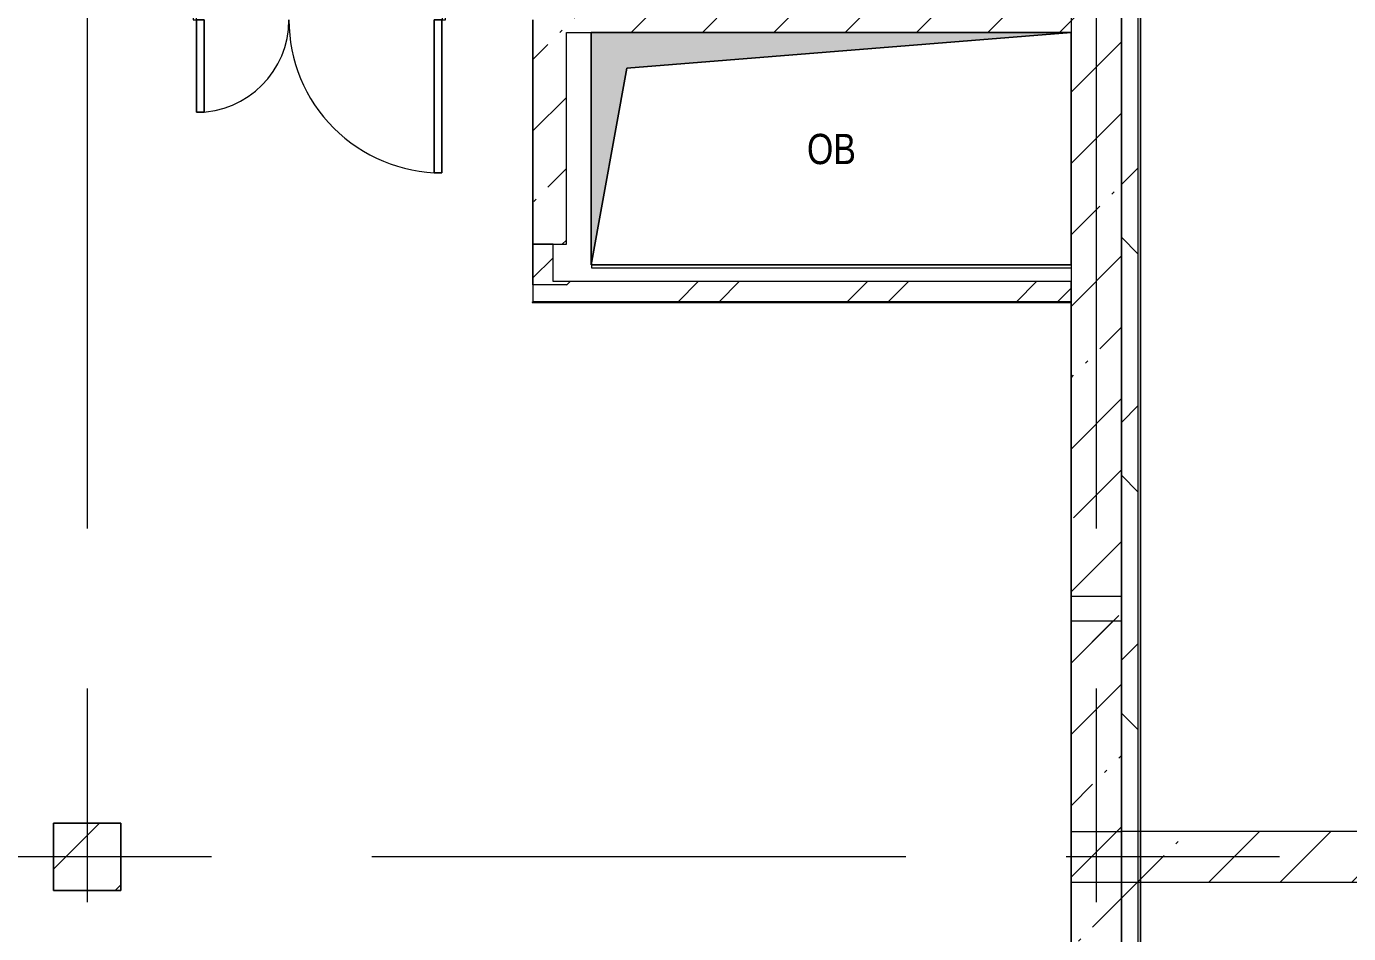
# Model space of a CAD drawing. Header units: millimetres. Extents: x 48966 to 294585, y -43515 to 30344.
# Drawn here: x 85571 to 93432, y 11261 to 16654 of the extents above; entities that cross this region are included whole.
import ezdxf

# ---------------------------------------------------------------- set-up
doc = ezdxf.new("R2010")
doc.units = ezdxf.units.MM
doc.linetypes.add('Осевые', pattern=[6350, 1270, -952.5, 3175, -952.5])
for name, color, linetype, lineweight in [('Двери', 7, 'Continuous', 9), ('Каркас_Импост', 7, 'Continuous', 9), ('Обобщенные модели', 7, 'Continuous', 9), ('Обобщенные модели-1', 7, 'Continuous', 18), ('Общие ребра', 7, 'Continuous', 9), ('Оси-2', 7, 'Осевые', 9), ('Панель', 7, 'Continuous', 9), ('Перекрытия', 7, 'Continuous', 9), ('Стены-1', 7, 'Continuous', 18), ('Типовые аннотации', 7, 'Continuous', 9), ('Штриховка разреза-1', 7, 'Continuous', 9), ('Элементы узлов', 7, 'Continuous', 9)]:
    doc.layers.add(name, color=color, linetype=linetype, lineweight=lineweight)
doc.layers.add('Обобщенные модели-2', color=7, linetype='Continuous', lineweight=9, true_color=0xffbc79)
doc.styles.add('Arial', font='Arial.ttf', dxfattribs={"width": 0.8, "height": 180})
pattern_1 = [(45, (0, 0), (-424.264, 424.264), [600, -100, 20, -100]), (45, (0, 424), (-424.264, 424.264), [])]
pattern_2 = [(45, (0, 0), (-502.8943, 502.8943), []), (45, (0, 762), (-502.8943, 502.8943), [])]

# ---------------------------------------------------------------- blocks, each defined once
blk = doc.blocks.new('Дверь - Полуторная_001 - ДВ3_21-15-6256085-План 4-го этажа на отм_ _8_400')
at = {"layer": 'Двери'}
for p, q in [((-684, 971.5), (-729, 971.5)), ((-729, 971.5), (-729, 62.5)), ((-684, 62.5), (-684, 971.5)), ((684, 62.5), (684, 611.5)), ((684, 611.5), (729, 611.5)), ((729, 611.5), (729, 62.5)), ((-729, 62.5), (-684, 62.5)), ((729, 62.5), (684, 62.5))]:
    blk.add_line(p, q, dxfattribs=at)
for centre, radius, start, end in [((-729, 62.5), 909, 360, 90), ((729, 62.5), 549, 90, 180)]:
    blk.add_arc(centre, radius, start, end, dxfattribs=at)
at = {"layer": 'Каркас_Импост'}
for p, q in [((-730, 62.5), (-750, 62.5)), ((-750, 62.5), (-750, -62.5)), ((-730, 17.5), (-730, 62.5)), ((-720, 17.5), (-730, 17.5)), ((-720, -62.5), (-720, 17.5)), ((730, 17.5), (720, 17.5)), ((720, 17.5), (720, -62.5)), ((750, 62.5), (730, 62.5)), ((730, 62.5), (730, 17.5)), ((750, -62.5), (750, 62.5)), ((-750, -62.5), (-720, -62.5)), ((720, -62.5), (750, -62.5))]:
    blk.add_line(p, q, dxfattribs=at)
at = {"layer": 'Панель'}
for p, q in [((-729, 971.5), (-684, 971.5)), ((-729, 62.5), (-729, 971.5)), ((-684, 971.5), (-684, 62.5)), ((684, 611.5), (684, 62.5)), ((729, 611.5), (684, 611.5)), ((729, 62.5), (729, 611.5)), ((-684, 62.5), (-729, 62.5)), ((684, 62.5), (729, 62.5))]:
    blk.add_line(p, q, dxfattribs=at)
blk = doc.blocks.new('Обобщенные модели 12 - Обобщенные модели 12-1067619-План 4-го этажа на отм_ _8_400')
at = {"layer": 'Обобщенные модели'}
h = blk.add_hatch(dxfattribs=at)
h.set_pattern_fill('FP_7', color=256, style=0, pattern_type=2)
h.set_pattern_definition([(45, (0, 0), (-493.914, 493.914), []), (45, (493.9, 0), (-493.914, 493.914), [873.125, -174.625, 6.706, -167.919])])
h.paths.add_polyline_path([(86131.6, 11517.1), (86131.6, 11917.1), (85731.6, 11917.1), (85731.6, 11517.1)], flags=0)
at = {"layer": 'Обобщенные модели-1'}
for p, q in [((86131.6, 11917.1), (85731.6, 11917.1)), ((85731.6, 11917.1), (85731.6, 11517.1)), ((86131.6, 11517.1), (86131.6, 11917.1)), ((85731.6, 11517.1), (86131.6, 11517.1))]:
    blk.add_line(p, q, dxfattribs=at)
blk = doc.blocks.new('170_ОтверстиеПрямоугольноеВертикальное - 170_ОтверстиеПрямоугольноеВертикальное-5689078-План 4-го этажа на отм_ _8_400')
at = {"layer": 'Обобщенные модели'}
for p, q in [((-1426.2, -690), (-1426.2, 690)), ((-1426.2, 690), (1426.2, 690)), ((1426.2, 690), (1426.2, -690)), ((1426.2, -690), (-1426.2, -690))]:
    blk.add_line(p, q, dxfattribs=at)

msp = doc.modelspace()

# ---------------------------------------------------------------- hatches: boundary and pattern name
at = {"layer": 'Штриховка разреза-1'}
h = msp.add_hatch(dxfattribs=at)
h.set_pattern_fill('FP_4', color=256, style=0, pattern_type=2)
h.set_pattern_definition(pattern_1)
h.paths.add_polyline_path([(91781.6, 13267.3), (92081.6, 13267.3), (92081.6, 23867.1), (91781.6, 23867.1), (91781.6, 15230.5)], flags=0)
h = msp.add_hatch(dxfattribs=at)
h.set_pattern_fill('FP_3', color=256, style=0, pattern_type=2)
h.set_pattern_definition([(45, (0, 0), (-707.107, 707.107), []), (135, (0, 0), (-707.107, -707.107), [])])
h.paths.add_polyline_path([(92081.6, 8367.1), (92181.6, 8367.1), (92181.6, 23717.1), (92081.6, 23717.1), (92081.6, 10737.4)], flags=0)
h = msp.add_hatch(dxfattribs=at)
h.set_pattern_fill('FP_4', color=256, style=0, pattern_type=2)
h.set_pattern_definition(pattern_1)
h.paths.add_polyline_path([(92081.6, 11567.1), (92081.6, 23567.1), (91781.6, 23567.1), (91781.6, 11567.1)], flags=0)
h = msp.add_hatch(dxfattribs=at)
h.set_pattern_fill('FP_4', color=256, style=0, pattern_type=2)
h.set_pattern_definition(pattern_1)
h.paths.add_polyline_path([(92081.6, 11867.1), (92081.6, 23567.1), (91781.6, 23567.1), (91781.6, 11867.1)], flags=0)
h = msp.add_hatch(dxfattribs=at)
h.set_pattern_fill('FP_4', color=256, style=0, pattern_type=2)
h.set_pattern_definition(pattern_1)
h.paths.add_polyline_path([(88701.6, 15358.5), (88781.6, 15358.5), (88781.6, 16877.1), (88581.6, 16877.1), (88581.6, 15358.5)], flags=0)
h.paths.add_polyline_path([(88781.6, 17877.1), (88781.6, 21567.1), (88581.6, 21567.1), (88581.6, 17877.1)], flags=0)
h = msp.add_hatch(dxfattribs=at)
h.set_pattern_fill('FP_4', color=256, style=0, pattern_type=2)
h.set_pattern_definition(pattern_1)
h.paths.add_polyline_path([(91781.6, 16617.1), (91781.6, 16817.1), (88781.6, 16817.1), (88781.6, 16617.1), (90405, 16617.1)], flags=0)
h = msp.add_hatch(dxfattribs=at)
h.set_pattern_fill('FP_2', color=256, style=0, pattern_type=2)
h.set_pattern_definition(pattern_2)
h.paths.add_polyline_path([(88701.6, 15137.1), (88701.6, 15358.5), (88581.6, 15358.5), (88581.6, 15137.1)], flags=0)
h = msp.add_hatch(dxfattribs=at)
h.set_pattern_fill('FP_2', color=256, style=0, pattern_type=2)
h.set_pattern_definition(pattern_2)
h.paths.add_polyline_path([(91781.6, 15017.1), (91781.6, 15137.1), (88781.6, 15137.1), (88781.6, 15017.1)], flags=0)
h = msp.add_hatch(dxfattribs=at)
h.set_pattern_fill('FP_4', color=256, style=0, pattern_type=2)
h.set_pattern_definition(pattern_1)
h.paths.add_polyline_path([(91781.6, 8667.1), (92081.6, 8667.1), (92081.6, 13117.3), (91781.6, 13117.3), (91781.6, 10737.4)], flags=0)
h = msp.add_hatch(dxfattribs=at)
h.set_pattern_fill('FP_4', color=256, style=0, pattern_type=2)
h.set_pattern_definition(pattern_1)
h.paths.add_polyline_path([(93646, 11567.1), (100124.5, 11567.1), (100124.5, 11867.1), (92081.6, 11867.1), (92081.6, 11567.1)], flags=0)
at = {"layer": 'Элементы узлов'}
msp.add_hatch(color=256, dxfattribs=at).paths.add_polyline_path([(88929.2, 15237.1), (89140.8, 16405.5), (91772.7, 16617.1), (88929.2, 16617.1)], flags=0)

# ---------------------------------------------------------------- linework, layer by layer
at = {"layer": 'Обобщенные модели-2'}
for p, q in [((91781.6, 16617.1), (88931.6, 16617.1)), ((91781.6, 15237.1), (91781.6, 16617.1)), ((88931.6, 15237.1), (91781.6, 15237.1))]:
    msp.add_line(p, q, dxfattribs=at)
at = {"layer": 'Общие ребра'}
for p, q in [((92181.6, 8367.1), (92181.6, 23717.1)), ((92194.1, 8367.1), (92194.1, 23717.1)), ((88581.6, 15358.5), (88701.6, 15358.5)), ((88701.6, 15358.5), (88581.6, 15358.5)), ((91781.6, 15137.1), (91781.6, 15017.1)), ((91781.6, 15137.1), (91781.6, 15017.1)), ((91781.6, 15017.1), (91781.6, 15137.1))]:
    msp.add_line(p, q, dxfattribs=at)
at = {"layer": 'Оси-2'}
for p, q in [((85931.6, 25417.1), (85931.6, -41737.8)), ((91931.6, 25417.1), (91931.6, -41737.8)), ((150171.6, 11717.1), (50565.6, 11717.1))]:
    msp.add_line(p, q, dxfattribs=at)
at = {"layer": 'Перекрытия'}
for p, q in [((92081.6, 13117.3), (92081.6, 23867.1)), ((88581.6, 15117.1), (88581.6, 16692.1)), ((88931.6, 16617.1), (91781.6, 16617.1)), ((88931.6, 15217.1), (88931.6, 15237.1)), ((91781.6, 15217.1), (88931.6, 15217.1)), ((88781.6, 15117.1), (88581.6, 15117.1)), ((91781.6, 8667.1), (91781.6, 15117.1)), ((85731.6, 11517.1), (85731.6, 11917.1)), ((85731.6, 11917.1), (86131.6, 11917.1)), ((86131.6, 11917.1), (86131.6, 11517.1)), ((86131.6, 11517.1), (85731.6, 11517.1))]:
    msp.add_line(p, q, dxfattribs=at)
at = {"layer": 'Стены-1'}
for p, q in [((92195.6, 8367.1), (92195.6, 23717.1)), ((91781.6, 23567.1), (91781.6, 13267.3)), ((92081.6, 13267.3), (92081.6, 23567.1)), ((92081.6, 11867.1), (92081.6, 23567.1)), ((92081.6, 11867.1), (92081.6, 23567.1)), ((92081.6, 23565.1), (92081.6, 8367.1)), ((92081.6, 23565.1), (92081.6, 8367.1)), ((92083.6, 8669.1), (92083.6, 23565.1)), ((88581.6, 16692.1), (88581.6, 15358.5)), ((88781.6, 15358.5), (88781.6, 16617.1)), ((88781.6, 16617.1), (91781.6, 16617.1)), ((91781.6, 16617.1), (91781.6, 15137.1)), ((91781.6, 16617.1), (91781.6, 15137.1)), ((88581.6, 15358.5), (88581.6, 15137.1)), ((88701.6, 15358.5), (88781.6, 15358.5)), ((88701.6, 15137.1), (88701.6, 15358.5)), ((88581.6, 15137.1), (88581.6, 15017.1)), ((91781.6, 15137.1), (88701.6, 15137.1)), ((88576.6, 15017.1), (88576.6, 15012.1)), ((88581.6, 15017.1), (91781.6, 15017.1)), ((91781.6, 15017.1), (88581.6, 15017.1)), ((91781.6, 15017.1), (91781.6, 11567.1)), ((91781.6, 15017.1), (91781.6, 11867.1)), ((91781.6, 15012.1), (91781.6, 15017.1)), ((88576.6, 15012.1), (91779.6, 15012.1)), ((91779.6, 15012.1), (91779.6, 8674.6)), ((91781.6, 8674.6), (91781.6, 15012.1)), ((91781.6, 13267.3), (92081.6, 13267.3)), ((92081.6, 13117.3), (91781.6, 13117.3)), ((91781.6, 13117.3), (91781.6, 8667.1)), ((92081.6, 8667.1), (92081.6, 13117.3)), ((91781.6, 11867.1), (92081.6, 11867.1)), ((100124.5, 11867.1), (92081.6, 11867.1)), ((91781.6, 11567.1), (92081.6, 11567.1)), ((92081.6, 11567.1), (100124.5, 11567.1))]:
    msp.add_line(p, q, dxfattribs=at)
at = {"layer": 'Элементы узлов'}
for p, q in [((91781.6, 16617.1), (88929.2, 16617.1)), ((88929.2, 16617.1), (88929.2, 15237.1)), ((91781.6, 16617.1), (89140.8, 16405.5)), ((89140.8, 16405.5), (91781.6, 16617.1)), ((91781.6, 15237.1), (91781.6, 16617.1)), ((89140.8, 16405.5), (88929.2, 15237.1)), ((88929.2, 15237.1), (89140.8, 16405.5)), ((88929.2, 15237.1), (91781.6, 15237.1))]:
    msp.add_line(p, q, dxfattribs=at)

# ---------------------------------------------------------------- block references
at = {"layer": 'Двери', "rotation": 180}
msp.add_blockref('Дверь - Полуторная_001 - ДВ3_21-15-6256085-План 4-го этажа на отм_ _8_400', (87311.6, 16754.6), dxfattribs=at)
at = {"layer": 'Обобщенные модели'}
msp.add_blockref('Обобщенные модели 12 - Обобщенные модели 12-1067619-План 4-го этажа на отм_ _8_400', (0, 0), dxfattribs=at)
at = {"layer": 'Элементы узлов'}
msp.add_blockref('170_ОтверстиеПрямоугольноеВертикальное - 170_ОтверстиеПрямоугольноеВертикальное-5689078-План 4-го этажа на отм_ _8_400', (90355.4, 15927.1), dxfattribs=at)

# ---------------------------------------------------------------- texts
at = {"layer": 'Типовые аннотации', "insert": (90211.6, 16015.1), "char_height": 180, "width": 359.156, "attachment_point": 1, "style": 'Arial'}
msp.add_mtext('ОВ', dxfattribs=at)

doc.saveas('drawing.dxf')
